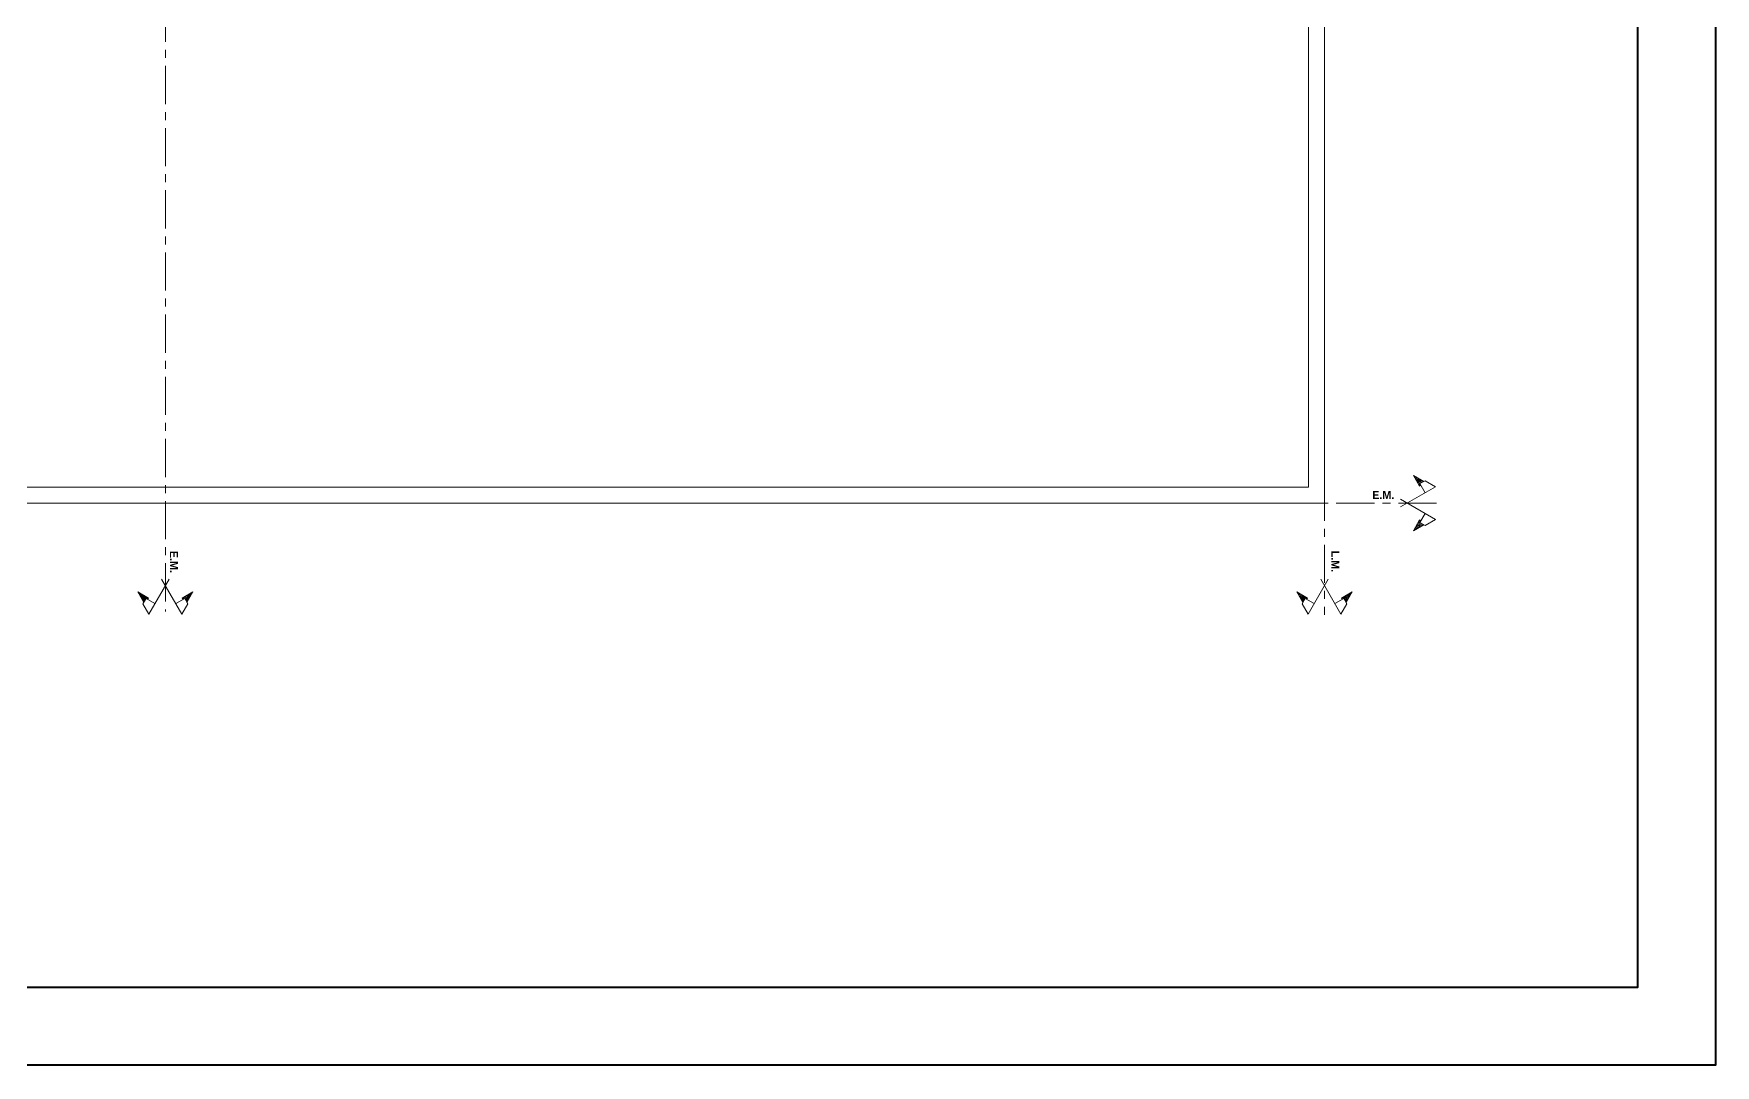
# Model space of a CAD drawing. Header units: millimetres. Extents: x 5985 to 6342, y 1020 to 1088.
# Drawn here: x 6253.23 to 6274.25, y 1055.51 to 1068.4 of the extents above; entities that cross this region are included whole.
import ezdxf

# ---------------------------------------------------------------- set-up
doc = ezdxf.new("R2010")
doc.units = ezdxf.units.MM
doc.linetypes.add('CENTER', pattern=[50.8, 31.75, -6.35, 6.35, -6.35])
for name, color, linetype, lineweight in [('02_CIVIL_EXIST', 18, 'Continuous', 30), ('07_CIVIL VISTAS MEDIA', 251, 'Continuous', 5), ('10_CIVIL EJES', 230, 'CENTER', 15), ('12_HATCH', 254, 'Continuous', 9), ('12_TEXTOS', 150, 'Continuous', 40)]:
    doc.layers.add(name, color=color, linetype=linetype, lineweight=lineweight)
doc.styles.add('JDS1', font='GOTHICB.TTF')

msp = doc.modelspace()

# ---------------------------------------------------------------- hatches: boundary and pattern name
at = {"layer": '07_CIVIL VISTAS MEDIA', "linetype": 'ByBlock', "lineweight": 9}
h = msp.add_hatch(dxfattribs=at)
h.set_pattern_fill('LINE', color=256, scale=0.09375, angle=690, style=0)
h.set_pattern_definition([(30, (6691.479129, 1038.377337), (0.005859375, -0.0101487352), [])])
h.paths.add_polyline_path([(6270.603, 1062.805), (6270.554, 1062.777), (6270.567, 1062.755), (6270.55, 1062.746), (6270.473, 1062.88)])
h = msp.add_hatch(dxfattribs=at)
h.set_pattern_fill('LINE', color=256, scale=0.09375, angle=690, style=0)
h.set_pattern_definition([(330, (6691.479129, 1112.070756), (0.005859375, 0.0101487352), [])])
h.paths.add_polyline_path([(6270.473, 1062.189), (6270.55, 1062.324), (6270.567, 1062.314), (6270.554, 1062.293), (6270.603, 1062.264)])
h = msp.add_hatch(dxfattribs=at)
h.set_pattern_fill('LINE', color=256, scale=0.09375, angle=600, style=0)
h.set_pattern_definition([(240, (6318.899094, 640.418655), (0.0101487352, -0.005859375), [])])
h.paths.add_polyline_path([(6269.017, 1061.425), (6269.152, 1061.347), (6269.143, 1061.331), (6269.121, 1061.344), (6269.093, 1061.295)])
h = msp.add_hatch(dxfattribs=at)
h.set_pattern_fill('LINE', color=256, scale=0.09375, angle=600, style=0)
h.set_pattern_definition([(300, (6245.205675, 640.418655), (-0.0101487352, -0.005859375), [])])
h.paths.add_polyline_path([(6269.633, 1061.295), (6269.605, 1061.344), (6269.584, 1061.331), (6269.574, 1061.347), (6269.709, 1061.425)])
at = {"layer": '12_HATCH', "linetype": 'ByBlock', "lineweight": 9}
h = msp.add_hatch(dxfattribs=at)
h.set_pattern_fill('LINE', color=256, scale=0.09375, angle=420, style=0)
h.set_pattern_definition([(120, (6279.034948, 1483.619068), (0.0101487352, 0.005859375), [])])
h.paths.add_polyline_path([(6254.607, 1061.295), (6254.636, 1061.344), (6254.657, 1061.331), (6254.666, 1061.347), (6254.532, 1061.425)])
h = msp.add_hatch(dxfattribs=at)
h.set_pattern_fill('LINE', color=256, scale=0.09375, angle=420, style=0)
h.set_pattern_definition([(60, (6205.341529, 1483.619068), (-0.0101487352, 0.005859375), [])])
h.paths.add_polyline_path([(6255.223, 1061.425), (6255.089, 1061.347), (6255.098, 1061.331), (6255.12, 1061.344), (6255.148, 1061.295)])

# ---------------------------------------------------------------- linework, layer by layer
at = {"layer": '02_CIVIL_EXIST', "lineweight": 40}
for points in [[(6233.423, 1084.382), (6274.247, 1084.382), (6274.247, 1055.514), (6233.423, 1055.514)], [(6235.853, 1083.41), (6273.275, 1083.41), (6273.275, 1056.486), (6235.853, 1056.486)]]:
    msp.add_lwpolyline(points, close=True, dxfattribs=at)
at = {"layer": '07_CIVIL VISTAS MEDIA'}
for p, q in [((6269.363, 1077.535), (6269.363, 1062.535)), ((6269.163, 1077.385), (6269.163, 1062.735)), ((6254.878, 1062.535), (6239.316, 1062.535)), ((6254.878, 1062.735), (6239.512, 1062.735)), ((6269.163, 1062.735), (6254.878, 1062.735)), ((6269.363, 1062.535), (6254.878, 1062.535))]:
    msp.add_line(p, q, dxfattribs=at)
at = {"layer": '07_CIVIL VISTAS MEDIA', "linetype": 'ByBlock', "lineweight": 9}
for p, q in [((6270.314, 1062.488), (6270.749, 1062.739)), ((6270.473, 1062.88), (6270.603, 1062.805)), ((6270.473, 1062.88), (6270.55, 1062.746)), ((6270.55, 1062.746), (6270.567, 1062.755)), ((6270.554, 1062.777), (6270.619, 1062.814)), ((6270.554, 1062.777), (6270.619, 1062.664)), ((6270.619, 1062.814), (6270.749, 1062.739)), ((6270.314, 1062.582), (6270.749, 1062.33)), ((6270.473, 1062.189), (6270.55, 1062.324)), ((6270.55, 1062.324), (6270.567, 1062.314)), ((6270.554, 1062.293), (6270.619, 1062.405)), ((6270.619, 1062.255), (6270.749, 1062.33)), ((6270.473, 1062.189), (6270.603, 1062.264)), ((6270.554, 1062.293), (6270.619, 1062.255)), ((6269.41, 1061.584), (6269.158, 1061.149)), ((6269.316, 1061.584), (6269.568, 1061.149)), ((6269.017, 1061.425), (6269.093, 1061.295)), ((6269.017, 1061.425), (6269.152, 1061.347)), ((6269.121, 1061.344), (6269.083, 1061.278)), ((6269.083, 1061.278), (6269.158, 1061.149)), ((6269.121, 1061.344), (6269.234, 1061.279)), ((6269.152, 1061.347), (6269.143, 1061.331)), ((6269.605, 1061.344), (6269.493, 1061.279)), ((6269.643, 1061.278), (6269.568, 1061.149)), ((6269.709, 1061.425), (6269.574, 1061.347)), ((6269.574, 1061.347), (6269.584, 1061.331)), ((6269.605, 1061.344), (6269.643, 1061.278)), ((6269.709, 1061.425), (6269.633, 1061.295))]:
    msp.add_line(p, q, dxfattribs=at)
at = {"layer": '10_CIVIL EJES', "ltscale": 0.015}
for p, q in [((6269.363, 1079.092), (6269.363, 1061.141)), ((6254.878, 1078.86), (6254.878, 1061.18)), ((6254.878, 1062.535), (6237.913, 1062.535)), ((6270.763, 1062.535), (6254.878, 1062.535))]:
    msp.add_line(p, q, dxfattribs=at)
at = {"layer": '12_HATCH', "linetype": 'ByBlock', "lineweight": 9}
for p, q in [((6254.924, 1061.584), (6254.673, 1061.149)), ((6254.831, 1061.584), (6255.082, 1061.149)), ((6254.532, 1061.425), (6254.607, 1061.295)), ((6254.532, 1061.425), (6254.666, 1061.347)), ((6254.636, 1061.344), (6254.598, 1061.278)), ((6254.598, 1061.278), (6254.673, 1061.149)), ((6254.636, 1061.344), (6254.748, 1061.279)), ((6254.666, 1061.347), (6254.657, 1061.331)), ((6255.12, 1061.344), (6255.007, 1061.279)), ((6255.157, 1061.278), (6255.082, 1061.149)), ((6255.223, 1061.425), (6255.089, 1061.347)), ((6255.089, 1061.347), (6255.098, 1061.331)), ((6255.12, 1061.344), (6255.157, 1061.278)), ((6255.223, 1061.425), (6255.148, 1061.295))]:
    msp.add_line(p, q, dxfattribs=at)

# ---------------------------------------------------------------- texts
at = {"layer": '12_TEXTOS', "color": 150, "insert": (6269.927, 1062.584), "char_height": 0.1, "width": 0.32371, "attachment_point": 7, "style": 'JDS1'}
msp.add_mtext('{\\W0.877602; }E.M.', dxfattribs=at)
at = {"layer": '12_TEXTOS', "color": 150, "char_height": 0.1, "width": 0.32371, "attachment_point": 7, "rotation": 270, "style": 'JDS1'}
for s, insert in [('{\\W0.877602; }E.M.', (6254.934, 1061.97)), ('L.M.', (6269.447, 1061.939))]:
    msp.add_mtext(s, dxfattribs=dict(at, insert=insert))

doc.saveas('drawing.dxf')
